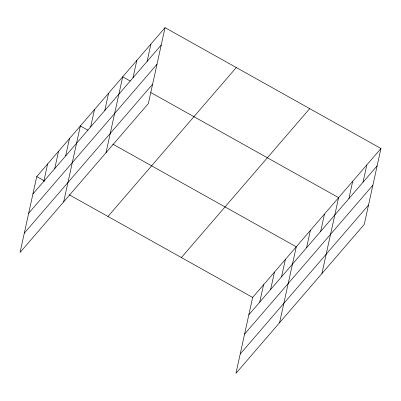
<?xml version="1.0" encoding="UTF-8"?>
<svg xmlns="http://www.w3.org/2000/svg" width="401" height="401" viewBox="0 0 401 401"><rect width="100%" height="100%" fill="white"/><g stroke="black" fill="none" stroke-linecap="round" stroke-linejoin="round"><path stroke-width="0.6" d="M165.042 27.664L36.737 176.595L20.05 252.495L148.355 103.563L165.042 27.664L380.95 148.505L364.263 224.405L235.958 373.336L252.645 297.437L380.95 148.505M43.829 181.277L47.644 163.934M54.736 168.615L58.551 151.272M65.644 155.959L69.453 138.616M63.674 201.858L80.36 125.954L87.919 130.185M90.661 126.916L94.476 109.573M104.776 110.536L108.586 93.192M106.014 152.711L122.701 76.807L130.26 81.037M133.002 77.769L136.816 60.426M147.117 61.388L150.926 44.045M259.738 302.118L263.552 284.775M270.645 289.462L274.459 272.119M281.552 276.8L285.362 259.457M279.582 322.7L296.269 246.8L112.746 144.084M306.57 247.758L310.384 230.42M320.685 231.377L324.494 214.034M321.923 273.552L338.609 197.653L150.771 92.521M348.91 198.615L352.725 181.272M363.025 182.229L366.835 164.886M32.927 193.934L161.227 45.002M28.677 213.262L156.981 64.33M24.301 233.171L152.601 84.24M107.989 216.47L236.289 67.538M181.397 257.557L309.702 108.626M248.836 314.78L377.135 165.849M244.585 334.103L372.89 185.172M240.209 354.013L368.509 205.081M36.737 176.595L44.837 181.127M69.122 194.721L252.645 297.437"/></g></svg>
